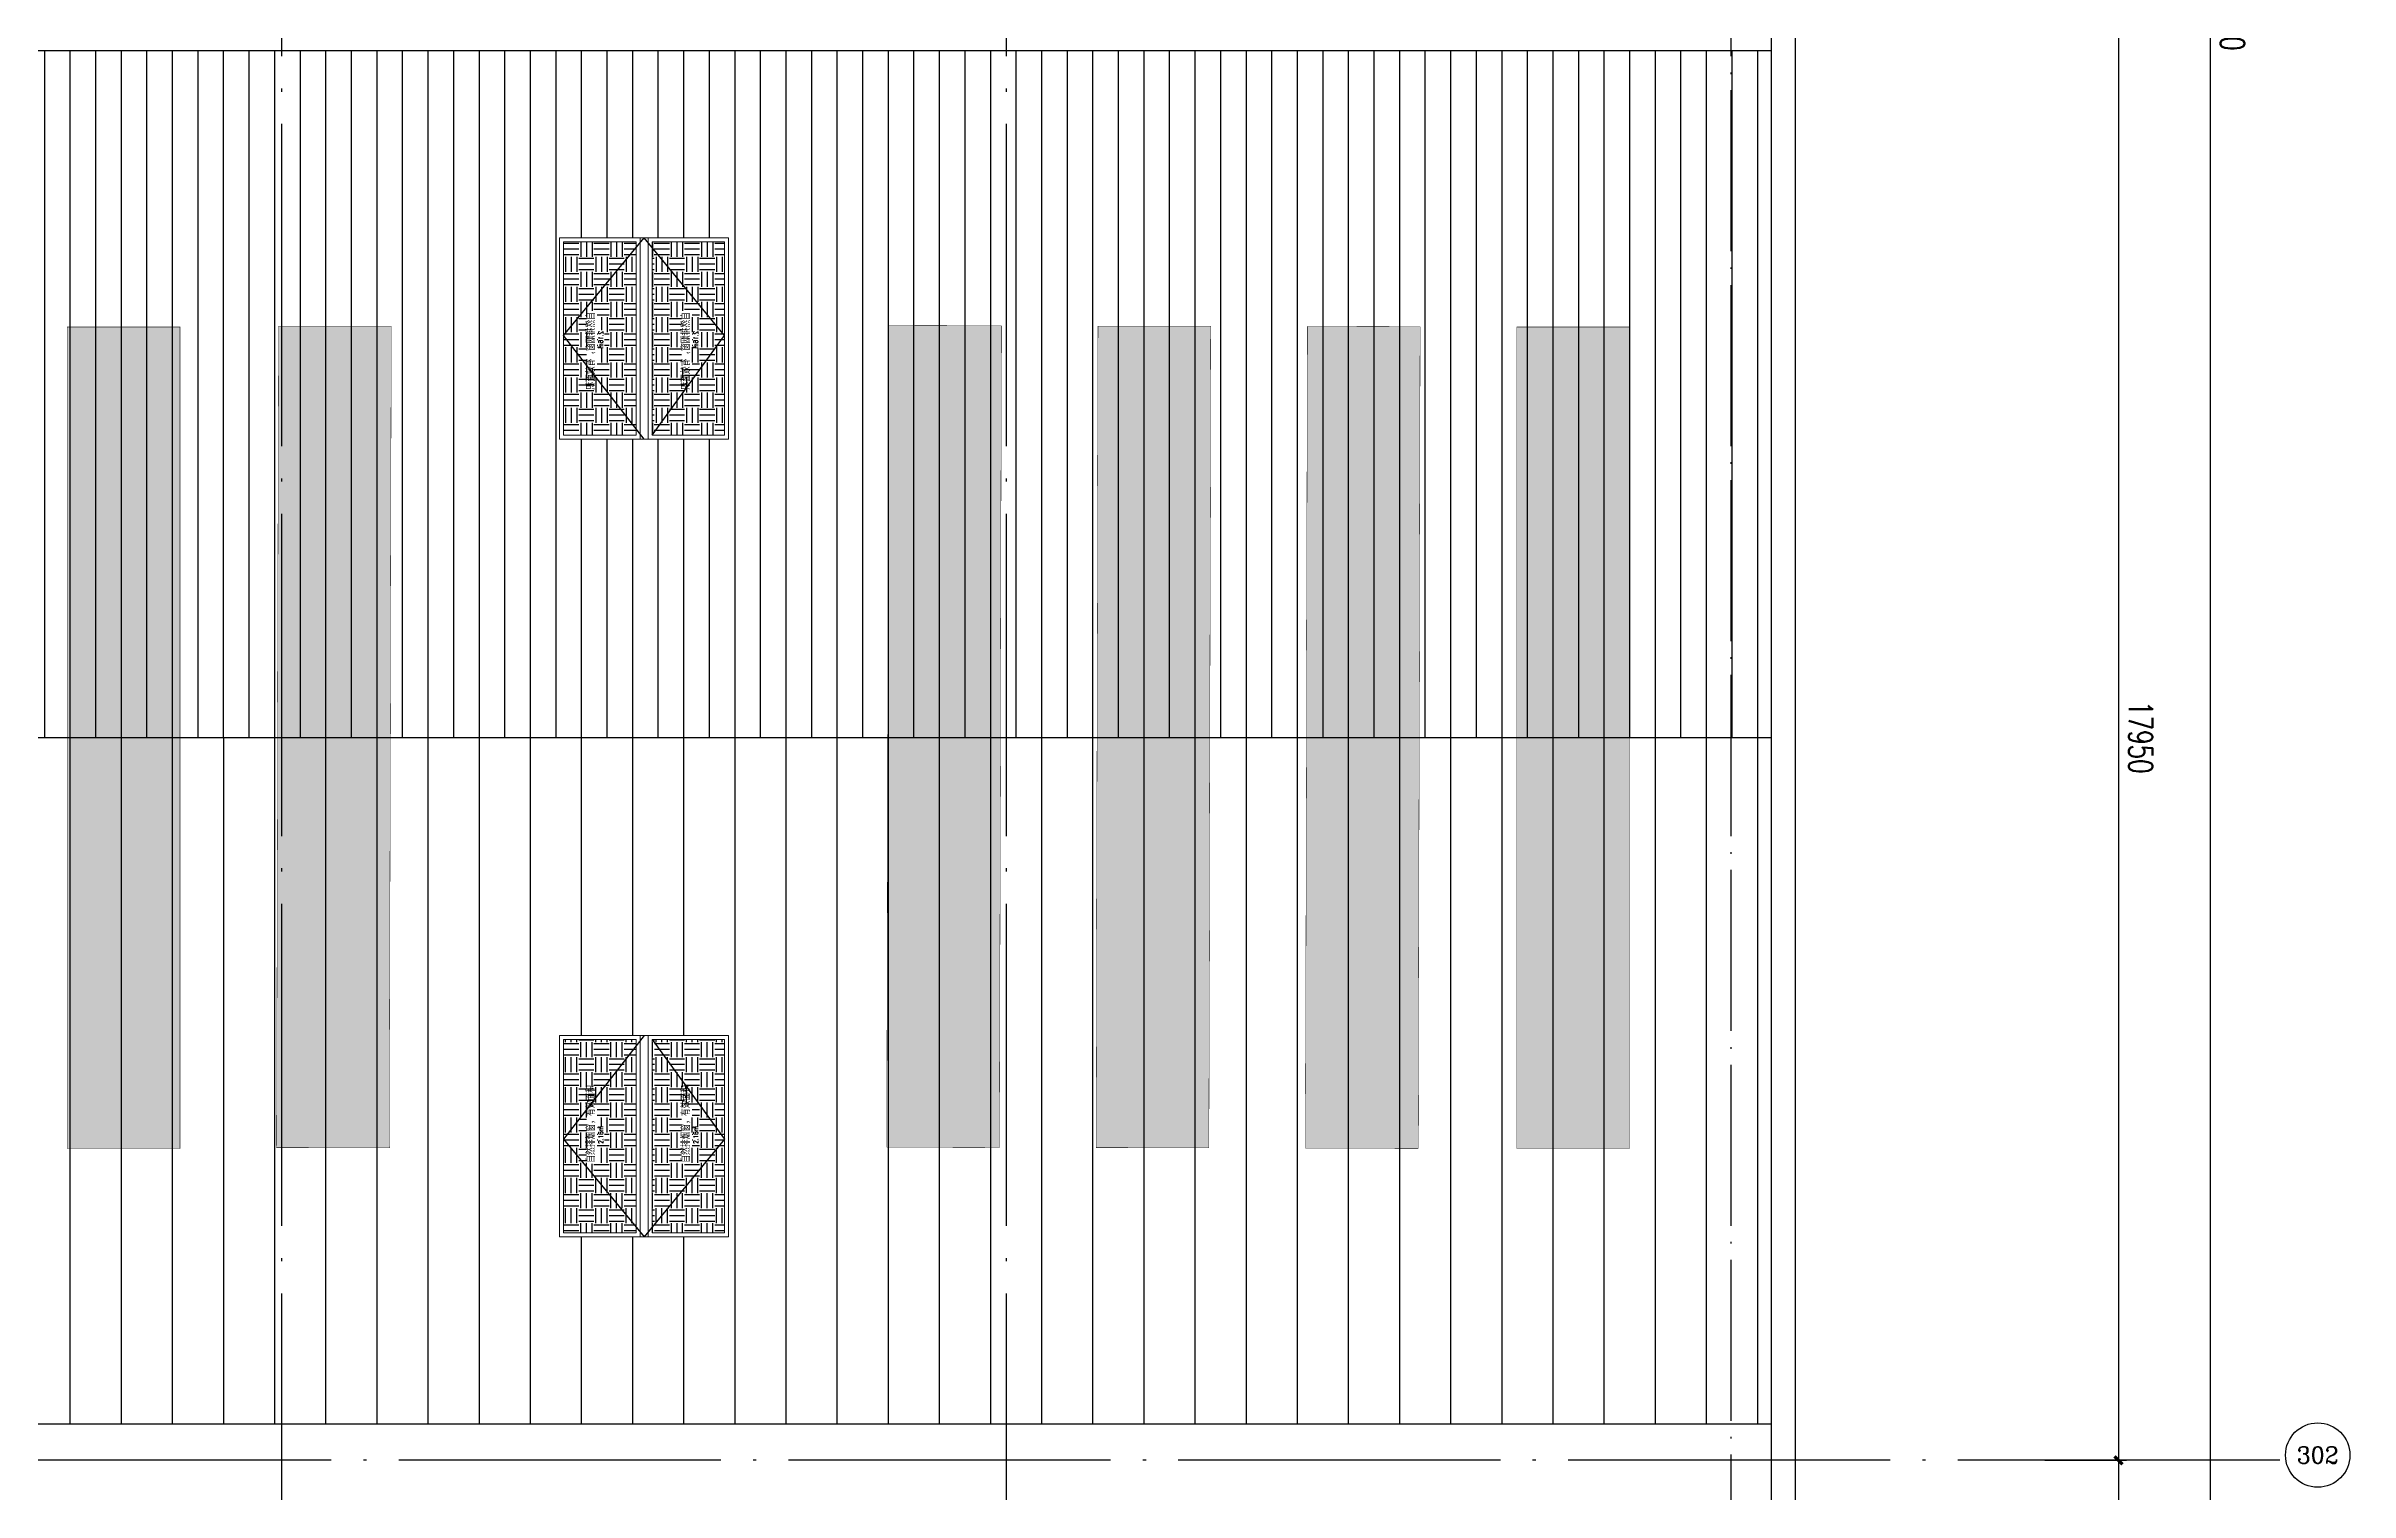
# Model space of a CAD drawing. Extents: x -555607 to 460190, y 498714 to 1664455.
# Drawn here: x 350220 to 378830, y 566477 to 584427 of the extents above; entities that cross this region are included whole.
import ezdxf
from ezdxf.enums import TextEntityAlignment as Align

# ---------------------------------------------------------------- set-up
doc = ezdxf.new("R2010")
doc.units = 0
doc.header["$LTSCALE"] = 1000
doc.header["$MEASUREMENT"] = 0
doc.linetypes.add('DOTE', pattern=[2.42, 2, -0.2, 0.02, -0.2])
doc.linetypes.add('HIDDEN', pattern=[9.525, 6.35, -3.175])
doc.layers.get('Defpoints').update_dxf_attribs({"color": 210})
for name, color, linetype in [('99平面图例外参$0$A-HATCH-2', 251, 'Continuous'), ('A-AXIS-D', 1, 'Continuous'), ('A-AXIS-DOTE', 14, 'DOTE'), ('A-HATCH-2', 251, 'Continuous'), ('A-LIN-V', 9, 'Continuous'), ('A-SFCE', 30, 'Continuous'), ('A-WINDOW', 8, 'Continuous'), ('E-电气标注', 84, 'Continuous'), ('SPACE', 7, 'Continuous'), ('SPACE_HATCH', 8, 'Continuous'), ('参考线', 8, 'Continuous'), ('外框', 1, 'HIDDEN')]:
    doc.layers.add(name, color=color, linetype=linetype)
doc.layers.add('成型线', color=3, linetype='Continuous', lineweight=18)
doc.styles.add('_TCH_AXIS', font='COMPLEX', dxfattribs={"bigfont": 'GBCBIG'})
doc.styles.add('_TCH_DIM_T3', font='SIMPLEX', dxfattribs={"width": 0.705882, "bigfont": 'GBCBIG'})
doc.styles.add('_TCH_SPACE', font='SIMPLEX', dxfattribs={"height": 5, "bigfont": 'GBCBIG'})
doc.styles.add('A-DIM_T3', font='SIMPLEX', dxfattribs={"width": 0.705882, "bigfont": 'GBCBIG'})
doc.dimstyles.new('_TCH_ARCH&&100', dxfattribs={"dimtxt": 297.5, "dimasz": 100, "dimexe": 100, "dimexo": 100, "dimgap": 126.25, "dimtad": 1, "dimdec": 0, "dimzin": 0, "dimdsep": 46, "dimtxsty": '_TCH_DIM_T3', "dimblk": 'ARCHTICK', "dimcen": 0.09, "dimclrt": 7, "dimazin": 2, "dimtfac": 1, "dimtdec": 0, "dimtix": 1, "dimtmove": 2, "dimatfit": 3, "dimfxl": 100, "dimtolj": 1, "dimtzin": 0, "dimarcsym": 0})
doc.dimstyles.new('A-DIM&&100', dxfattribs={"dimtxt": 297.5, "dimasz": 100, "dimexe": 100, "dimexo": 100, "dimgap": 126.25, "dimtad": 1, "dimdec": 0, "dimzin": 0, "dimdsep": 46, "dimtxsty": 'A-DIM_T3', "dimblk": 'ARCHTICK', "dimcen": 0.09, "dimclrt": 7, "dimazin": 2, "dimtfac": 1, "dimtdec": 0, "dimtix": 1, "dimtmove": 2, "dimatfit": 3, "dimfxl": 1, "dimtolj": 1, "dimtzin": 0, "dimarcsym": 0})
pattern_1 = [(0, (0, 0), (187.5, 187.5), [187.5, -187.5]), (0, (0, 70.31), (187.5, 187.5), [187.5, -187.5]), (0, (0, 140.62), (187.5, 187.5), [187.5, -187.5]), (90, (23.44, 164.06), (-187.5, 187.5), [187.5, -187.5]), (90, (93.75, 164.06), (-187.5, 187.5), [187.5, -187.5]), (90, (164.06, 164.06), (-187.5, 187.5), [187.5, -187.5])]

# ---------------------------------------------------------------- blocks, each defined once
blk = doc.blocks.new('_ArchTick')
at = {"color": 0, "linetype": 'ByBlock', "const_width": 0.4}
blk.add_lwpolyline([(-0.5, -0.5), (0.5, 0.5)], dxfattribs=at)
blk = doc.blocks.new('*D353')
at = {"layer": 'A-AXIS-D', "color": 0, "lineweight": -2, "transparency": 16777216}
for p, q in [((375040, 584820), (376056, 584820)), ((375956, 584820), (375956, 566870)), ((375040, 566870), (376056, 566870))]:
    blk.add_line(p, q, dxfattribs=at)
at = {"layer": 'Defpoints', "color": 0, "transparency": 16777216}
for p in [(374940, 584820), (374940, 566870), (375956, 566870)]:
    blk.add_point(p, dxfattribs=at)
at = {"layer": 'A-AXIS-D', "color": 0, "lineweight": -2, "transparency": 16777216, "xscale": 100, "yscale": 100, "zscale": 100}
for p, rotation in [((375956, 584820), 90), ((375956, 566870), 270)]:
    blk.add_blockref('_ArchTick', p, dxfattribs=dict(at, rotation=rotation))
at = {"layer": 'A-AXIS-D', "color": 7, "transparency": 16777216, "insert": (376231, 575845), "char_height": 297.5, "attachment_point": 5, "rotation": 270, "style": 'A-DIM_T3'}
blk.add_mtext('\\A1;17950', dxfattribs=at)
blk = doc.blocks.new('*D354')
at = {"layer": 'A-AXIS-D', "color": 0, "lineweight": -2, "transparency": 16777216}
for p, q in [((375040, 566870), (376056, 566870)), ((375956, 566870), (375956, 548920)), ((375040, 548920), (376056, 548920))]:
    blk.add_line(p, q, dxfattribs=at)
at = {"layer": 'Defpoints', "color": 0, "transparency": 16777216}
for p in [(374940, 566870), (374940, 548920), (375956, 548920)]:
    blk.add_point(p, dxfattribs=at)
at = {"layer": 'A-AXIS-D', "color": 0, "lineweight": -2, "transparency": 16777216, "xscale": 100, "yscale": 100, "zscale": 100}
for p, rotation in [((375956, 566870), 90), ((375956, 548920), 270)]:
    blk.add_blockref('_ArchTick', p, dxfattribs=dict(at, rotation=rotation))
at = {"layer": 'A-AXIS-D', "color": 7, "transparency": 16777216, "insert": (376231, 557895), "char_height": 297.5, "attachment_point": 5, "rotation": 270, "style": 'A-DIM_T3'}
blk.add_mtext('\\A1;17950', dxfattribs=at)
blk = doc.blocks.new('*D433')
at = {"layer": 'A-AXIS-D', "color": 0, "lineweight": -2, "transparency": 16777216}
for p, q in [((375300, 621420), (377195, 621420)), ((377095, 621420), (377095, 548220)), ((375300, 548220), (377195, 548220))]:
    blk.add_line(p, q, dxfattribs=at)
at = {"layer": 'Defpoints', "color": 0, "transparency": 16777216}
for p in [(375200, 621420), (375200, 548220), (377095, 548220)]:
    blk.add_point(p, dxfattribs=at)
at = {"layer": 'A-AXIS-D', "color": 0, "lineweight": -2, "transparency": 16777216, "xscale": 100, "yscale": 100, "zscale": 100}
for p, rotation in [((377095, 621420), 90), ((377095, 548220), 270)]:
    blk.add_blockref('_ArchTick', p, dxfattribs=dict(at, rotation=rotation))
at = {"layer": 'A-AXIS-D', "color": 7, "transparency": 16777216, "insert": (377370, 584820), "char_height": 297.5, "attachment_point": 5, "rotation": 270, "style": '_TCH_DIM_T3'}
blk.add_mtext('\\A1;73200', dxfattribs=at)
blk = doc.blocks.new('44')
blk.add_wipeout([(277446, 745270), (279946, 745270), (279946, 747370), (277446, 747370)]).dxf.layer = '参考线'
at = {"layer": 'SPACE_HATCH'}
h = blk.add_hatch(dxfattribs=at)
h.set_pattern_fill('土壤', color=250, scale=50, style=0)
h.set_pattern_definition(pattern_1)
h.paths.add_polyline_path([(277496, 746420), (279896, 746420), (279896, 747320), (277496, 747320)])
h.paths.add_polyline_path([(278352, 746904), (279057, 746904), (279057, 747034), (278352, 747034)])
h.paths.add_polyline_path([(278591, 746811), (278817, 746811), (278817, 746895), (278591, 746895)])
h = blk.add_hatch(dxfattribs=at)
h.set_pattern_fill('土壤', color=250, scale=50, style=0)
h.set_pattern_definition(pattern_1)
h.paths.add_polyline_path([(277496, 746220), (279896, 746220), (279896, 745320), (277496, 745320)])
h.paths.add_polyline_path([(278352, 745724), (279057, 745724), (279057, 745854), (278352, 745854)])
h.paths.add_polyline_path([(278591, 745631), (278817, 745631), (278817, 745715), (278591, 745715)])
at = {"layer": '外框', "color": 250}
for points in [[(279946, 746320), (278658, 747320), (277446, 746320)], [(279896, 746220), (278658, 745320), (277446, 746320)]]:
    blk.add_lwpolyline(points, dxfattribs=at)
at = {"layer": '成型线', "color": 8}
for p, q in [((279946, 745270), (279946, 747370)), ((277446, 746370), (279946, 746370)), ((277446, 746270), (279946, 746270)), ((277496, 746420), (279896, 746420)), ((277496, 746220), (279896, 746220))]:
    blk.add_line(p, q, dxfattribs=at)
for points in [[(279946, 745270), (277446, 745270), (277446, 747370), (279946, 747370)], [(277496, 746420), (277496, 747320), (279896, 747320), (279896, 746420)], [(279896, 746220), (279896, 745320), (277496, 745320), (277496, 746220)]]:
    blk.add_lwpolyline(points, dxfattribs=at)
at = {"layer": 'SPACE', "color": 250, "style": '_TCH_SPACE'}
for p in [(278365, 746930), (278365, 745750)]:
    blk.add_text('自然排烟窗，有效面积', height=96.5, dxfattribs=at).set_placement(p)
at = {"layer": 'SPACE', "color": 250, "style": '_TCH_SPACE', "width": 0.705882}
for s, height, p in [('2.16m', 59.5, (278600, 746828)), ('2', 29.8, (278792, 746863)), ('2.16m', 59.5, (278600, 745648)), ('2', 29.8, (278792, 745683))]:
    blk.add_text(s, height=height, dxfattribs=at).set_placement(p)
blk = doc.blocks.new('frtt')
at = {"layer": 'A-LIN-V', "xscale": -1, "rotation": 90}
blk.add_blockref('44', (1112916, 997966), dxfattribs=at)
at = {"layer": 'A-LIN-V', "rotation": 90}
blk.add_blockref('44', (1112916, 430674), dxfattribs=at)
blk = doc.blocks.new('242343243')
at = {"layer": 'A-WINDOW'}
blk.add_blockref('frtt', (-8950, -138475), dxfattribs=at)
blk = doc.blocks.new('w42343eeee')
at = {"color": 250}
blk.add_wipeout([(367285, 568212), (365883, 568215), (365906, 578415), (367306, 578412)], dxfattribs=at).dxf.layer = '参考线'
at = {"layer": '99平面图例外参$0$A-HATCH-2'}
h = blk.add_hatch(dxfattribs=at)
h.set_pattern_fill('ANSI33', color=250, scale=75)
h.set_pattern_definition([(45, (1135667.22, 924695.12), (-168.3798, 168.3798), []), (45, (1135835.6, 924695.12), (-168.3798, 168.3798), [119.0625, -59.53125])])
h.paths.add_polyline_path([(366843, 550430), (365843, 550432)])
h.paths.add_polyline_path([(365906, 578415), (367306, 578412), (367283, 568212), (365883, 568215)])
at = {"layer": 'E-电气标注', "color": 250, "const_width": 5}
blk.add_lwpolyline([(365906, 578415), (365883, 568215), (367283, 568212), (367306, 578412)], close=True, dxfattribs=at)
blk = doc.blocks.new('w242343')
at = {"layer": 'A-SFCE', "color": 250}
for p, rotation in [((40598453892.563927, 3385027490.500558), 0.2599364601502721), ((40598455200.78495, 3385028333.816553), 0.1299680659603089), ((40598462777.628891, 3385028356.901469), 0.1299680659603089), ((40598465377.632042, 3385028356.901454), 0.1299680659603089), ((40598467977.635193, 3385028356.901443), 0.1299680659603089), ((40598471892.517593, 3385027531.331197), 0.2599364601502722)]:
    blk.add_blockref('w42343eeee', p, dxfattribs=dict(at, rotation=rotation))
for p, rotation in [((40598453851.846703, 3385045440.454381), 0.2599364601502721), ((40598455136.970573, 3385046265.998655), 0.1299680659603089), ((40598462736.911621, 3385046306.855288), 0.1299680659603089), ((40598465336.914818, 3385046306.855273), 0.1299680659603089), ((40598467936.917923, 3385046306.855258), 0.1299680659603089), ((40598471851.800423, 3385045481.285018), 0.2599364601502722)]:
    blk.add_blockref('w42343eeee', p, dxfattribs=dict(at, rotation=rotation))

msp = doc.modelspace()

# ---------------------------------------------------------------- linework, layer by layer
at = {"layer": 'A-AXIS-D'}
msp.add_circle((378429.6, 566934.3), 400, dxfattribs=at)
at = {"layer": 'A-AXIS-DOTE', "color": 250}
msp.add_line((371145.8, 540740), (371145.8, 841482.3), dxfattribs=at)

# ---------------------------------------------------------------- block references
at = {"layer": 'A-WINDOW', "rotation": 359.8700319340397}
msp.add_blockref('w242343', (-40606042043.5, -3292924822.4), dxfattribs=at)

# ---------------------------------------------------------------- texts
at = {"layer": 'A-AXIS-D', "color": 7, "style": '_TCH_AXIS'}
msp.add_text('302', height=206.28, dxfattribs=at).set_placement((378169.3, 566831.1), (378689.9, 566831.1), align=Align.FIT)

# ---------------------------------------------------------------- dimensions: what is measured, and where the dimension line sits
at = {"layer": 'A-AXIS-D'}
for base, p1, p2, text, dimstyle, picture, middle in [((377095.5, 548219.9), (375200, 621420), (375200, 548219.9), '73200', '_TCH_ARCH&&100', '*D433', (377370.5, 584820)), ((375955.8, 566870), (374940, 584820), (374940, 566870), '17950', 'A-DIM&&100', '*D353', (376230.8, 575845)), ((375955.8, 548920), (374940, 566870), (374940, 548920), '17950', 'A-DIM&&100', '*D354', (376230.8, 557895))]:
    dim = msp.add_linear_dim(base=base, p1=p1, p2=p2, angle=270, text=text, dimstyle=dimstyle, dxfattribs=at)
    dim.commit()
    dim.dimension.update_dxf_attribs({"geometry": picture, "text_midpoint": middle, "dimtype": 129, "text_rotation": 270})

# ---------------------------------------------------------------- next in the draw order: hatches: boundary and pattern name
at = {"layer": 'A-HATCH-2'}
h = msp.add_hatch(dxfattribs=at)
h.set_pattern_fill('ANSI31', color=250, scale=200, angle=45)
h.set_pattern_definition([(90, (0, 0), (-317.5, 0), [])])
h.paths.add_polyline_path([(233880, 575845), (366415.7, 575845), (371645.8, 575845), (371645.8, 584370), (192072.8, 584370), (189306.7, 575845), (200954.9, 575845)])
h = msp.add_hatch(dxfattribs=at)
h.set_pattern_fill('ANSI31', color=250, scale=400, angle=45)
h.set_pattern_definition([(90, (0, 0), (-635, 0), [])])
h.paths.add_polyline_path([(233880, 575845), (366415.7, 575845), (371645.8, 575845), (371645.8, 567320), (186845.8, 567335.8), (186845.8, 568260.6), (189306.7, 575845), (221250, 575845)])

# ---------------------------------------------------------------- next in the draw order: linework, layer by layer
at = {"layer": 'A-AXIS-DOTE', "color": 250, "ltscale": 2}
for p, q in [((353145.8, 540740), (353145.8, 637259.3)), ((362145.8, 540740), (362145.8, 637259.3)), ((377960, 566870), (181990, 566870))]:
    msp.add_line(p, q, dxfattribs=at)
at = {"layer": 'A-LIN-V', "color": 8}
for points in [[(371645.8, 584370), (192072.8, 584370)], [(371645.8, 567320), (186545.8, 567320)]]:
    msp.add_lwpolyline(points, dxfattribs=at)
at = {"layer": 'A-SFCE', "color": 8}
for points in [[(371945.8, 548220), (371945.8, 621419.9), (203778.7, 621420), (186245.8, 567383.3), (186245.8, 566370), (186845.8, 566370)], [(186545.8, 564570), (186545.8, 548519.9), (371645.8, 548519.9), (371645.8, 621119.9), (203996.8, 621120), (186545.8, 567335.8), (186545.8, 566670), (186845.8, 566670)], [(189306.7, 575845), (371645.8, 575845)]]:
    msp.add_lwpolyline(points, dxfattribs=at)

# ---------------------------------------------------------------- next in the draw order: block references
at = {"layer": 'A-WINDOW'}
msp.add_blockref('242343243', (0, 0), dxfattribs=at)

doc.saveas('drawing.dxf')
